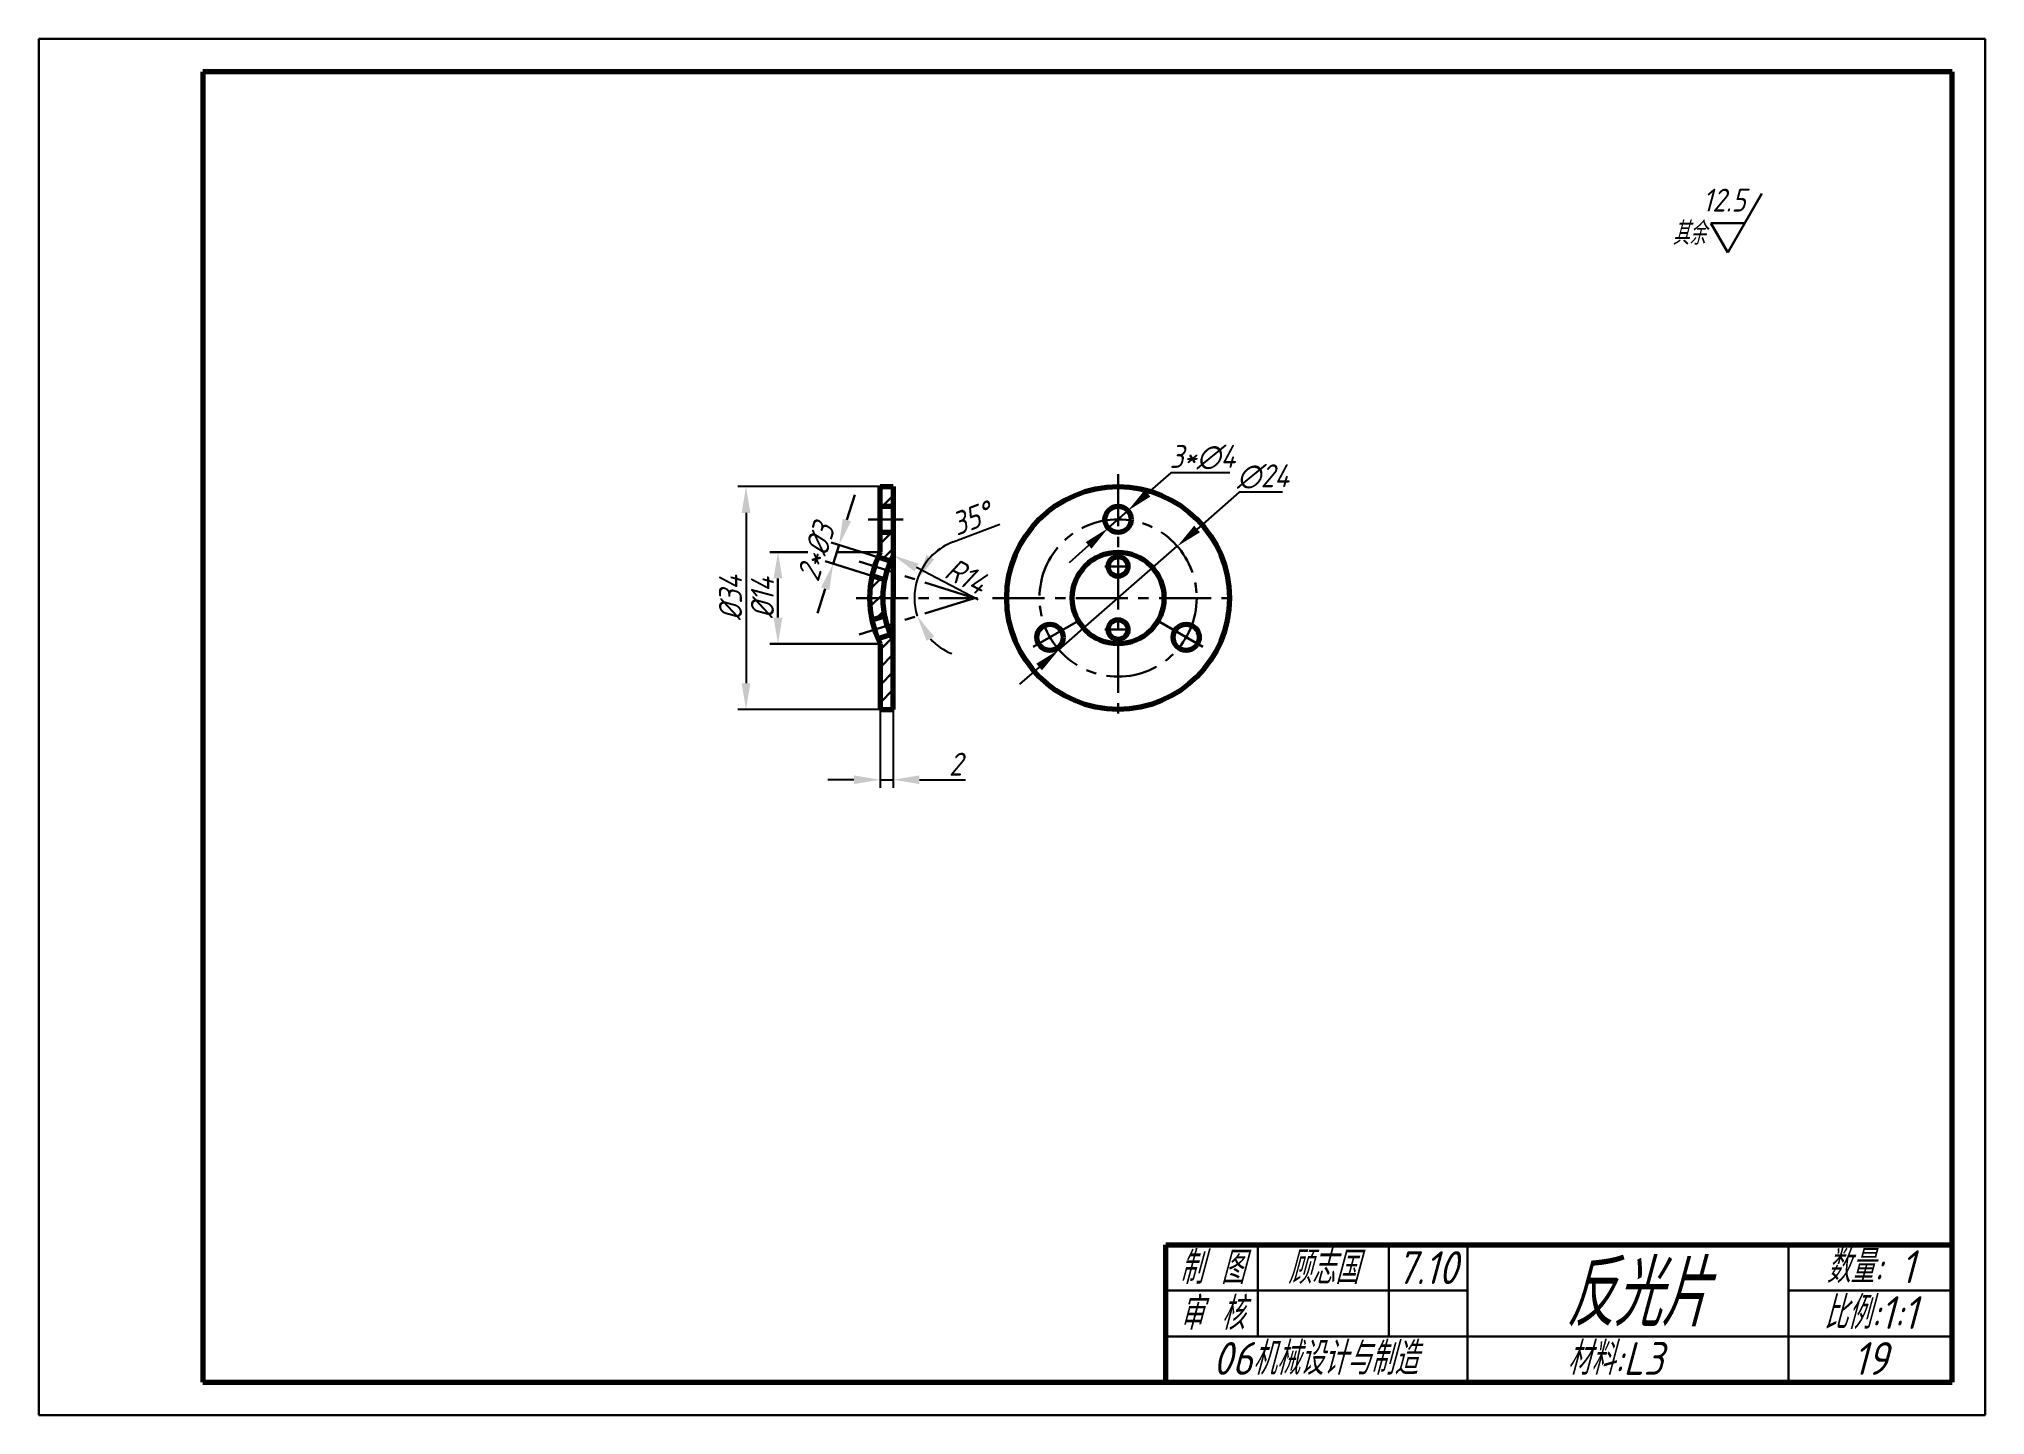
# Model space of a CAD drawing. Header units: millimetres. Extents: x -50 to 247, y 75 to 285.
import ezdxf

# ---------------------------------------------------------------- set-up
doc = ezdxf.new("R2010")
doc.units = ezdxf.units.MM
doc.header["$LTSCALE"] = 0.125
doc.linetypes.add('CENTERX2', pattern=[101.6, 63.5, -12.7, 12.7, -12.7])
for name, color, linetype, lineweight in [('文字', 6, 'Continuous', 30), ('标注线', 5, 'Continuous', 30), ('点划线', 3, 'CENTERX2', 30), ('粗实线', 7, 'Continuous', 70), ('细实线', 2, 'Continuous', 30)]:
    doc.layers.add(name, color=color, linetype=linetype, lineweight=lineweight)
doc.styles.add('样式 1', font='gbeitc.shx', dxfattribs={"bigfont": 'gbcbig.shx'})
doc.dimstyles.new('ISO-25', dxfattribs={"dimtxt": 3.5, "dimasz": 4, "dimexe": 1.25, "dimexo": 0, "dimtad": 1, "dimdsep": 46, "dimtxsty": '样式 1', "dimcen": 2.5, "dimadec": 0, "dimazin": 0, "dimtfac": 1, "dimtmove": 0, "dimatfit": 3, "dimfxl": 0, "dimtolj": 1, "dimarcsym": 0})

# ---------------------------------------------------------------- blocks, each defined once
blk = doc.blocks.new('新块3')
at = {"layer": '标注线'}
for p, q in [((0, 0), (5.2, 9)), ((2.6, 4.5), (-2.6, 4.5)), ((-2.6, 4.5), (0, 0))]:
    blk.add_line(p, q, dxfattribs=at)
at = {"layer": '标注线', "style": '样式 1'}
blk.add_attdef('CCD', (-3.88, 6.26), '', height=3.5, dxfattribs=at)
blk = doc.blocks.new('*D5')
at = {"layer": 'Defpoints', "color": 0}
for p in [(78.14, 182.19), (80.14, 182.19), (80.14, 171.46)]:
    blk.add_point(p, dxfattribs=at)
at = {"layer": '标注线', "color": 0, "lineweight": -2}
for p, q in [((78.14, 182.19), (78.14, 170.21)), ((80.14, 182.19), (80.14, 170.21)), ((74.14, 171.46), (70.14, 171.46)), ((78.14, 171.46), (80.14, 171.46)), ((84.14, 171.46), (91.14, 171.46))]:
    blk.add_line(p, q, dxfattribs=at)
at = {"layer": '标注线', "color": 0}
for points in [[(74.14, 172.13), (74.14, 170.8), (78.14, 171.46)], [(84.14, 172.13), (84.14, 170.8), (80.14, 171.46)]]:
    blk.add_solid(points, dxfattribs=at)
at = {"layer": '标注线', "color": 0, "insert": (89.64, 173.84), "char_height": 3.5, "attachment_point": 5, "style": '样式 1'}
blk.add_mtext('\\A1;2', dxfattribs=at)
blk = doc.blocks.new('_None')
blk = doc.blocks.new('*D6')
at = {"layer": 'Defpoints', "color": 0}
for p in [(80.14, 205.72), (92.53, 199.19)]:
    blk.add_point(p, dxfattribs=at)
at = {"layer": '标注线', "color": 0, "lineweight": -2}
blk.add_line((93.1, 198.89), (83.68, 203.85), dxfattribs=at)
at = {"layer": '标注线', "color": 0}
blk.add_solid([(83.99, 204.44), (83.37, 203.26), (80.14, 205.72)], dxfattribs=at)
at = {"layer": '标注线', "color": 0, "insert": (91.27, 202.54), "char_height": 3.5, "attachment_point": 5, "rotation": 332.2295, "style": '样式 1'}
blk.add_mtext('\\A1;R14', dxfattribs=at)
blk = doc.blocks.new('*D7')
at = {"layer": 'Defpoints', "color": 0}
for p in [(74.93, 204.74), (92.53, 199.19), (92.53, 199.19), (83.42, 198.26), (74.93, 193.64)]:
    blk.add_point(p, dxfattribs=at)
at = {"layer": '标注线', "color": 0, "lineweight": -2}
blk.add_line((89.29, 207.76), (96.39, 210.45), dxfattribs=at)
for start, end in [(110.7276, 162.5), (112.0649, 137.2825), (162.5, 197.5), (222.7175, 247.9351)]:
    blk.add_arc((92.53, 199.19), 9.16, start, end, dxfattribs=at)
at = {"layer": '标注线', "color": 0}
for points in [[(86.38, 205.08), (85.22, 205.74), (83.79, 201.95)], [(85.22, 192.65), (86.38, 193.31), (83.79, 196.44)]]:
    blk.add_solid(points, dxfattribs=at)
at = {"layer": '标注线', "color": 0, "insert": (92, 211.33), "char_height": 3.5, "attachment_point": 5, "rotation": 20.7276, "style": '样式 1'}
blk.add_mtext('\\A1;35°', dxfattribs=at)
blk = doc.blocks.new('*D8')
at = {"layer": 'Defpoints', "color": 0}
for p in [(78.14, 216.19), (57.67, 182.19), (78.14, 182.19)]:
    blk.add_point(p, dxfattribs=at)
at = {"layer": '标注线', "color": 0, "lineweight": -2}
for p, q in [((78.14, 216.19), (56.42, 216.19)), ((57.67, 212.19), (57.67, 186.19)), ((78.14, 182.19), (56.42, 182.19))]:
    blk.add_line(p, q, dxfattribs=at)
at = {"layer": '标注线', "color": 0}
for points in [[(57, 212.19), (58.34, 212.19), (57.67, 216.19)], [(57, 186.19), (58.34, 186.19), (57.67, 182.19)]]:
    blk.add_solid(points, dxfattribs=at)
at = {"layer": '标注线', "color": 0, "insert": (55.3, 199.19), "char_height": 3.5, "attachment_point": 5, "rotation": 90, "style": '样式 1'}
blk.add_mtext('\\A1;%%c34', dxfattribs=at)
blk = doc.blocks.new('*D9')
at = {"layer": 'Defpoints', "color": 0}
for p in [(123.49, 207.09), (105.42, 191.3)]:
    blk.add_point(p, dxfattribs=at)
at = {"layer": '标注线', "color": 0, "lineweight": -2}
for p, q in [((132.93, 215.35), (126.5, 209.72)), ((139.54, 215.35), (132.93, 215.35)), ((105.42, 191.3), (123.49, 207.09)), ((102.4, 188.66), (99.39, 186.03))]:
    blk.add_line(p, q, dxfattribs=at)
at = {"layer": '标注线', "color": 0}
for points in [[(126.06, 210.23), (126.94, 209.22), (123.49, 207.09)], [(101.96, 189.17), (102.84, 188.16), (105.42, 191.3)]]:
    blk.add_solid(points, dxfattribs=at)
at = {"layer": '标注线', "color": 0, "insert": (136.55, 217.73), "char_height": 3.5, "attachment_point": 5, "style": '样式 1'}
blk.add_mtext('\\A1;∅24', dxfattribs=at)
blk = doc.blocks.new('*D10')
at = {"layer": 'Defpoints', "color": 0}
for p in [(115.95, 212.52), (112.95, 209.87)]:
    blk.add_point(p, dxfattribs=at)
at = {"layer": '标注线', "color": 0, "lineweight": -2}
for p, q in [((122.5, 218.3), (118.95, 215.17)), ((131.51, 218.3), (122.5, 218.3)), ((112.95, 209.87), (115.95, 212.52)), ((109.95, 207.22), (106.96, 204.57))]:
    blk.add_line(p, q, dxfattribs=at)
at = {"layer": '标注线', "color": 0}
for points in [[(118.51, 215.67), (119.39, 214.67), (115.95, 212.52)], [(109.51, 207.72), (110.39, 206.72), (112.95, 209.87)]]:
    blk.add_solid(points, dxfattribs=at)
at = {"layer": '标注线', "color": 0, "insert": (127.31, 220.68), "char_height": 3.5, "attachment_point": 5, "style": '样式 1'}
blk.add_mtext('\\A1;3*∅4', dxfattribs=at)

msp = doc.modelspace()

# ---------------------------------------------------------------- hatches: boundary and pattern name
at = {"layer": '细实线'}
h = msp.add_hatch(dxfattribs=at)
h.set_pattern_fill('ANSI31', color=256, scale=0.6, style=0)
h.paths.add_polyline_path([(80.143, 192.672, -0.0179782), (79.706, 193.579), (77.789, 192.974, 0.0133748), (78.143, 192.195), (78.143, 182.195), (80.143, 182.195)])
h.paths.add_polyline_path([(78.53, 199.195), (76.53, 199.195, 0.0529355), (76.887, 195.835), (78.804, 196.44, -0.0495614)])
h.paths.add_polyline_path([(78.804, 201.95), (76.887, 202.554, 0.0529355), (76.53, 199.195), (78.53, 199.195, -0.0495614)])
h.paths.add_polyline_path([(80.143, 209.195), (78.143, 209.195), (78.143, 206.195, 0.0133748), (77.789, 205.415), (79.706, 204.811, -0.0179782), (80.143, 205.718)])
h.paths.add_polyline_path([(80.143, 216.195), (78.143, 216.195), (78.143, 213.195), (80.143, 213.195)])

# ---------------------------------------------------------------- linework, layer by layer
at = {"layer": '标注线'}
for p, q in [((73.069, 211.098), (74.272, 214.913)), ((67.086, 206.195), (61.298, 206.195)), ((77.789, 205.415), (70.674, 207.659)), ((71.866, 207.283), (70.964, 204.422)), ((78.143, 206.195), (71.523, 206.195)), ((62.548, 196.195), (62.548, 202.195)), ((76.887, 202.554), (69.772, 204.798)), ((69.761, 200.607), (68.592, 196.901)), ((78.143, 192.195), (61.298, 192.195))]:
    msp.add_line(p, q, dxfattribs=at)
for points in [[(72.433, 211.298), (73.705, 210.897), (71.866, 207.283)], [(61.881, 202.195), (63.214, 202.195), (62.548, 206.195)], [(69.125, 200.807), (70.397, 200.407), (70.964, 204.422)], [(61.881, 196.195), (63.214, 196.195), (62.548, 192.195)]]:
    msp.add_solid(points, dxfattribs=at)
at = {"layer": '点划线'}
for p, q in [((114.45, 218.073), (114.45, 180.091)), ((81.648, 211.195), (76.327, 211.195)), ((92.53, 199.195), (74.928, 204.745)), ((112.424, 204.006), (116.198, 204.006)), ((74.478, 199.195), (92.986, 199.195)), ((92.53, 199.195), (74.928, 193.645)), ((95.303, 199.195), (133.395, 199.195)), ((108.388, 195.695), (101.46, 191.695)), ((112.424, 194.384), (116.198, 194.384)), ((120.512, 195.695), (127.44, 191.695))]:
    msp.add_line(p, q, dxfattribs=at)
msp.add_circle((114.45, 199.195), 12, dxfattribs=at)
at = {"layer": '粗实线'}
for p, q in [((241.761, 279.51), (-25.239, 279.51)), ((-25.239, 279.51), (-25.239, 79.51)), ((241.761, 79.51), (241.761, 279.51)), ((78.143, 206.195), (78.143, 216.195)), ((78.143, 216.195), (80.143, 216.195)), ((80.143, 216.195), (80.143, 199.195)), ((78.143, 213.195), (80.143, 213.195)), ((80.143, 209.195), (78.143, 209.195)), ((79.706, 204.811), (77.789, 205.415)), ((78.804, 201.95), (76.887, 202.554)), ((80.143, 182.195), (80.143, 199.195)), ((78.804, 196.44), (76.887, 195.835)), ((79.706, 193.579), (77.789, 192.974)), ((78.143, 192.195), (78.143, 182.195)), ((78.143, 182.195), (80.143, 182.195)), ((121.761, 100.51), (241.761, 100.51)), ((121.761, 79.51), (121.761, 100.51)), ((216.761, 100.51), (241.761, 100.51)), ((216.761, 100.51), (216.761, 100.51)), ((-25.239, 79.51), (241.761, 79.51))]:
    msp.add_line(p, q, dxfattribs=at)
for centre, radius in [((114.45, 199.195), 17), ((114.45, 211.195), 2), ((114.45, 199.195), 7), ((114.45, 204.006), 1.5), ((104.058, 193.195), 2), ((114.45, 194.384), 1.5), ((124.843, 193.195), 2)]:
    msp.add_circle(centre, radius, dxfattribs=at)
for radius, start, end in [(16, 154.05552, 180), (14, 152.22951, 180), (16, 180, 205.94448), (14, 180, 207.77049)]:
    msp.add_arc((92.53, 199.195), radius, start, end, dxfattribs=at)
at = {"layer": '细实线'}
for p, q in [((246.761, 284.51), (-50.239, 284.51)), ((-50.239, 284.51), (-50.239, 74.51)), ((246.761, 74.51), (246.761, 284.51)), ((135.761, 100.51), (135.761, 86.51)), ((155.761, 100.51), (155.761, 86.51)), ((167.761, 100.51), (167.761, 79.51)), ((216.761, 100.51), (216.761, 79.51)), ((121.761, 93.51), (167.761, 93.51)), ((216.761, 93.51), (241.761, 93.51)), ((241.761, 86.51), (121.761, 86.51)), ((-50.239, 74.51), (246.761, 74.51))]:
    msp.add_line(p, q, dxfattribs=at)

# ---------------------------------------------------------------- block references
at = {"layer": '标注线'}
msp.add_blockref('新块3', (207.514, 251.903), dxfattribs=at).add_auto_attribs({'CCD': '12.5'})

# ---------------------------------------------------------------- texts
at = {"layer": '文字', "char_height": 5, "attachment_point": 5, "style": '样式 1'}
for s, insert, width in [('制 图', (128.761, 97.01), 14), ('顾志国', (145.741, 97.01), 14), ('7.10', (161.602, 97.01), 14), ('数量: 1', (229.261, 97.145), 25), ('审 核', (128.761, 90.01), 14), ('比例:1:1', (229.261, 90.145), 25), ('06机械设计与制造', (144.534, 83.145), 36.40542), ('材料:L3', (190.293, 83.145), 25), ('19', (229.261, 83.145), 25)]:
    msp.add_mtext(s, dxfattribs=dict(at, insert=insert, width=width))
at = {"layer": '文字', "insert": (193.584, 93.055), "char_height": 10, "attachment_point": 5, "style": '样式 1'}
msp.add_mtext('反光片', dxfattribs=at)
at = {"layer": '标注线', "insert": (199.059, 256.595), "char_height": 3.5, "width": 18.1623, "attachment_point": 1, "style": '样式 1'}
msp.add_mtext('其余', dxfattribs=at)
at = {"layer": '标注线', "char_height": 3.5, "attachment_point": 5, "style": '样式 1'}
for s, insert, rotation in [('\\A1;2*%%c3', (68.334, 206.195), 72.5), ('%%c14', (60.173, 199.195), 90)]:
    msp.add_mtext(s, dxfattribs=dict(at, insert=insert, rotation=rotation))

# ---------------------------------------------------------------- dimensions: what is measured, and where the dimension line sits
at = {"layer": '标注线'}
dim = msp.add_diameter_dim_2p(p1=(112.951, 209.871), p2=(115.949, 212.519), text='3*<>', dimstyle='ISO-25', override={"dimtoh": 1, "dimldrblk": 'None'}, dxfattribs=at)
dim.commit()
dim.dimension.update_dxf_attribs({"geometry": '*D10', "text_midpoint": (127.314, 218.303), "dimtype": 163})
dim = msp.add_diameter_dim_2p(p1=(105.415, 191.297), p2=(123.485, 207.092), dimstyle='ISO-25', override={"dimtoh": 1, "dimldrblk": 'None'}, dxfattribs=at)
dim.commit()
dim.dimension.update_dxf_attribs({"geometry": '*D9', "text_midpoint": (136.547, 215.351), "dimtype": 163})
dim = msp.add_linear_dim(base=(57.671, 182.195), p1=(78.143, 216.195), p2=(78.143, 182.195), angle=90, text='%%c<>', dimstyle='ISO-25', override={"dimldrblk": 'None'}, dxfattribs=at)
dim.commit()
dim.dimension.update_dxf_attribs({"geometry": '*D8', "text_midpoint": (55.296, 199.195)})
dim = msp.add_angular_dim_2l(base=(83.416, 198.264), line1=((92.53, 199.195), (74.928, 193.645)), line2=((92.53, 199.195), (74.928, 204.745)), dimstyle='ISO-25', override={"dimldrblk": 'None'}, dxfattribs=at)
dim.commit()
dim.dimension.update_dxf_attribs({"geometry": '*D7', "text_midpoint": (91.998, 211.329)})
dim = msp.add_radius_dim(center=(92.53, 199.195), mpoint=(80.143, 205.718), dimstyle='ISO-25', override={"dimtmove": 1, "dimldrblk": 'None'}, dxfattribs=at)
dim.commit()
dim.dimension.update_dxf_attribs({"geometry": '*D6', "text_midpoint": (90.162, 200.442), "dimtype": 164})
dim = msp.add_linear_dim(base=(80.143, 171.464), p1=(78.143, 182.195), p2=(80.143, 182.195), dimstyle='ISO-25', override={"dimldrblk": 'None'}, dxfattribs=at)
dim.commit()
dim.dimension.update_dxf_attribs({"geometry": '*D5', "text_midpoint": (89.643, 173.839)})

doc.saveas('drawing.dxf')
